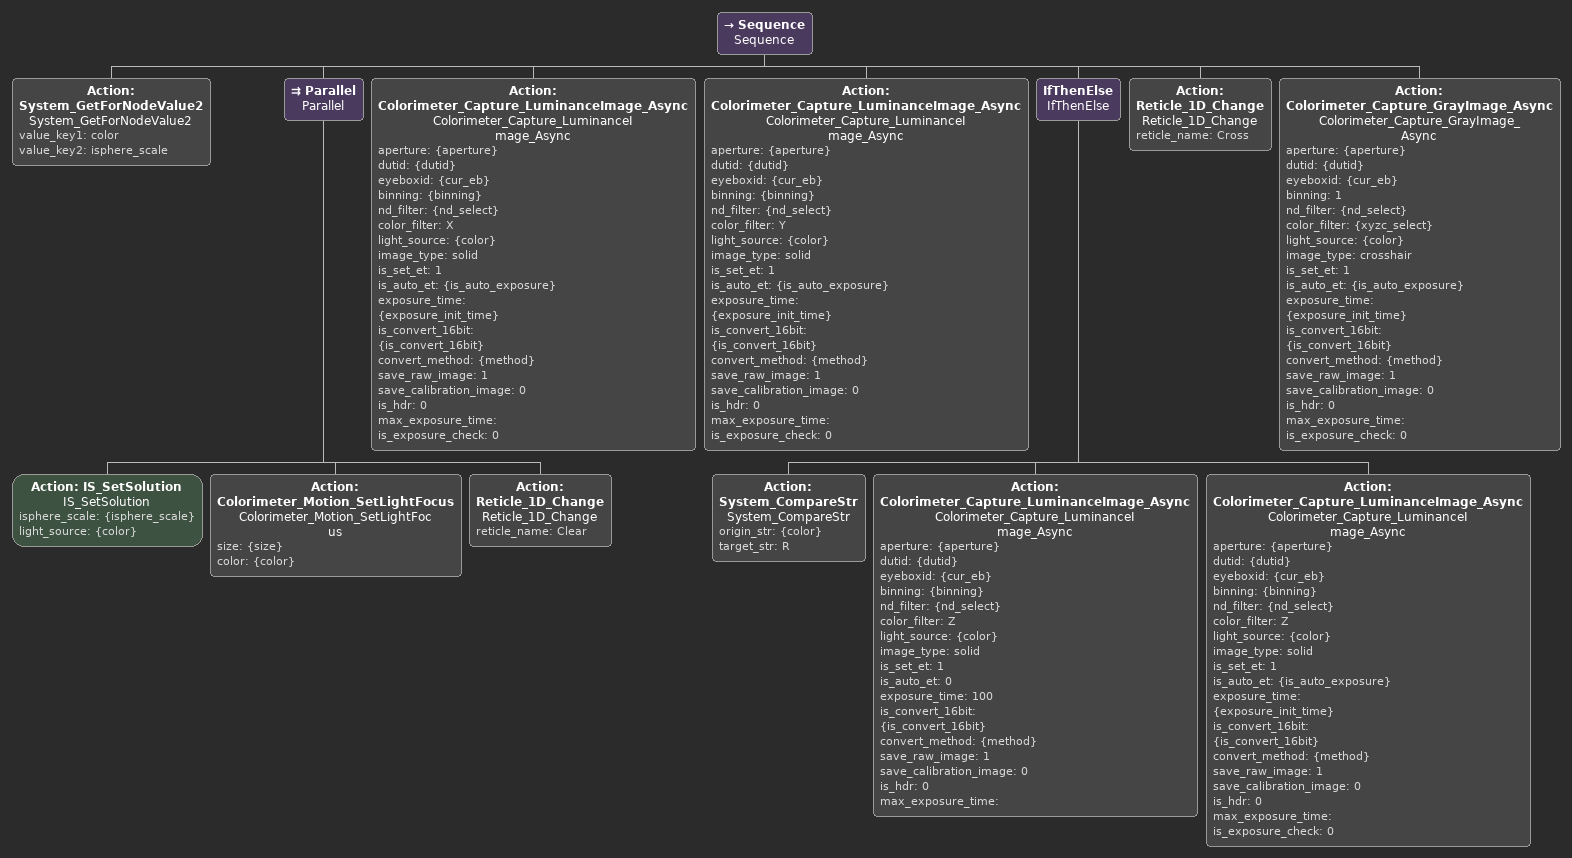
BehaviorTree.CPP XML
<Sequence name="Sequence">
 <Action name="System_GetForNodeValue2" ID="System_GetForNodeValue2" value_key1="color" value_key2="isphere_scale"/>
 <Parallel name="Parallel">
  <Action name="IS_SetSolution" ID="IS_SetSolution" isphere_scale="{isphere_scale}" light_source="{color}"/>
  <Action name="Colorimeter_Motion_SetLightFocus" ID="Colorimeter_Motion_SetLightFocus" size="{size}" color="{color}"/>
  <Action name="Reticle_1D_Change" ID="Reticle_1D_Change" reticle_name="Clear"/>
 </Parallel>
 <!-- Clear Pattern (R&G&B) -->
 <Action name="Colorimeter_Capture_LuminanceImage_Async" ID="Colorimeter_Capture_LuminanceImage_Async" aperture="{aperture}" dutid="{dutid}" eyeboxid="{cur_eb}" binning="{binning}" nd_filter="{nd_select}" color_filter="X" light_source="{color}" image_type="solid" is_set_et="1" is_auto_et="{is_auto_exposure}" exposure_time="{exposure_init_time}" is_convert_16bit="{is_convert_16bit}" convert_method="{method}" save_raw_image="1" save_calibration_image="0" is_hdr="0" max_exposure_time="" is_exposure_check="0"/>
 <Action name="Colorimeter_Capture_LuminanceImage_Async" ID="Colorimeter_Capture_LuminanceImage_Async" aperture="{aperture}" dutid="{dutid}" eyeboxid="{cur_eb}" binning="{binning}" nd_filter="{nd_select}" color_filter="Y" light_source="{color}" image_type="solid" is_set_et="1" is_auto_et="{is_auto_exposure}" exposure_time="{exposure_init_time}" is_convert_16bit="{is_convert_16bit}" convert_method="{method}" save_raw_image="1" save_calibration_image="0" is_hdr="0" max_exposure_time="" is_exposure_check="0"/>
 <IfThenElse name="IfThenElse">
  <Action name="System_CompareStr" ID="System_CompareStr" origin_str="{color}" target_str="R"/>
  <Action name="Colorimeter_Capture_LuminanceImage_Async" ID="Colorimeter_Capture_LuminanceImage_Async" aperture="{aperture}" dutid="{dutid}" eyeboxid="{cur_eb}" binning="{binning}" nd_filter="{nd_select}" color_filter="Z" light_source="{color}" image_type="solid" is_set_et="1" is_auto_et="0" exposure_time="100" is_convert_16bit="{is_convert_16bit}" convert_method="{method}" save_raw_image="1" save_calibration_image="0" is_hdr="0" max_exposure_time=""/>
  <Action name="Colorimeter_Capture_LuminanceImage_Async" ID="Colorimeter_Capture_LuminanceImage_Async" aperture="{aperture}" dutid="{dutid}" eyeboxid="{cur_eb}" binning="{binning}" nd_filter="{nd_select}" color_filter="Z" light_source="{color}" image_type="solid" is_set_et="1" is_auto_et="{is_auto_exposure}" exposure_time="{exposure_init_time}" is_convert_16bit="{is_convert_16bit}" convert_method="{method}" save_raw_image="1" save_calibration_image="0" is_hdr="0" max_exposure_time="" is_exposure_check="0"/>
 </IfThenElse>
 <!-- Cross Pattern (R&G&B) -->
 <Action name="Reticle_1D_Change" ID="Reticle_1D_Change" reticle_name="Cross"/>
 <Action name="Colorimeter_Capture_GrayImage_Async" ID="Colorimeter_Capture_GrayImage_Async" aperture="{aperture}" dutid="{dutid}" eyeboxid="{cur_eb}" binning="1" nd_filter="{nd_select}" color_filter="{xyzc_select}" light_source="{color}" image_type="crosshair" is_set_et="1" is_auto_et="{is_auto_exposure}" exposure_time="{exposure_init_time}" is_convert_16bit="{is_convert_16bit}" convert_method="{method}" save_raw_image="1" save_calibration_image="0" is_hdr="0" max_exposure_time="" is_exposure_check="0"/>
</Sequence>
